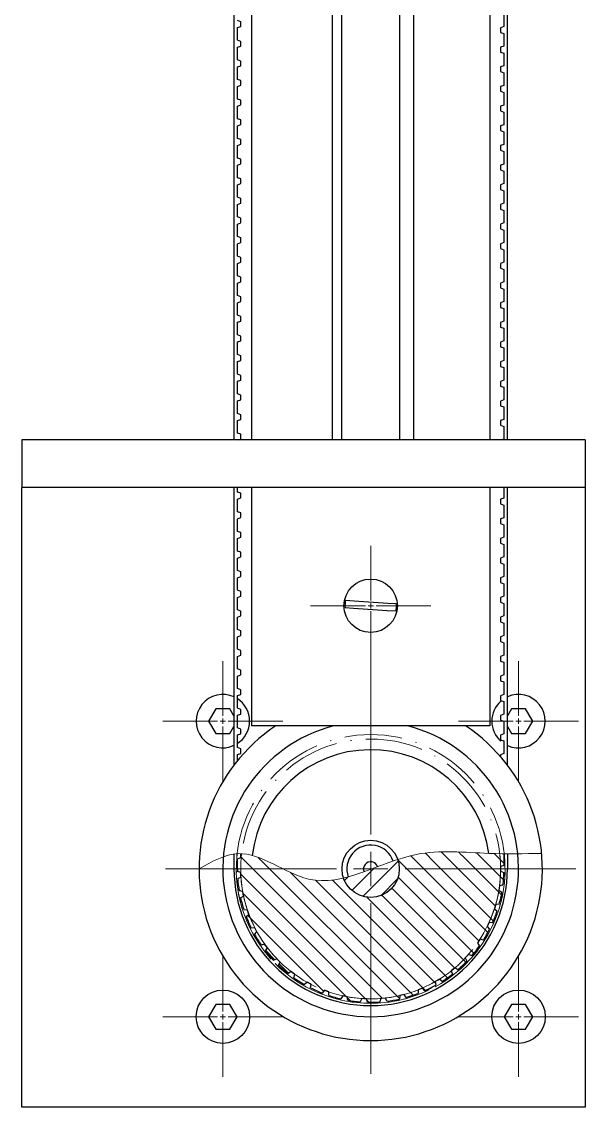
# Model space of a CAD drawing. Header units: millimetres. Extents: x 587 to 10361, y -8386 to 1488.
# Drawn here: x 8775.5 to 8834.6, y -5166.2 to -5052.3 of the extents above; entities that cross this region are included whole.
import ezdxf

# ---------------------------------------------------------------- set-up
doc = ezdxf.new("R2010")
doc.units = ezdxf.units.MM
doc.linetypes.add('ACAD_ISO10W100', pattern=[18, 12, -3, 0, -3])
doc.linetypes.add('CENTER2', pattern=[28.575000000000003, 19.05, -3.175, 3.175, -3.175])
for name, color, linetype, lineweight in [('Gruba', 7, 'Continuous', 30), ('Kreskowanie', 10, 'Continuous', 0), ('Przekrój', 50, 'Continuous', 15), ('Symetria', 210, 'ACAD_ISO10W100', 0)]:
    doc.layers.add(name, color=color, linetype=linetype, lineweight=lineweight)

# ---------------------------------------------------------------- blocks, each defined once
blk = doc.blocks.new('*U292')
at = {"layer": 'Symetria', "color": 0, "linetype": 'CENTER2', "transparency": 16777216}
for p, q in [((0, 0.5600000000003043), (0, 6.300000000001521)), ((-6.300000000001521, 0), (-0.5600000000003043, 0)), ((0.5600000000003043, 0), (6.300000000001521, 0)), ((0, -6.300000000001521), (0, -0.5600000000003043))]:
    blk.add_line(p, q, dxfattribs=at)
at = {"layer": 'Symetria', "color": 0, "linetype": 'Continuous', "transparency": 16777216}
for p, q in [((-0.2800000000001521, 0), (0.2800000000001521, 0)), ((0, -0.2800000000001521), (0, 0.2800000000001521))]:
    blk.add_line(p, q, dxfattribs=at)
blk = doc.blocks.new('*U293')
at = {"layer": 'Symetria', "color": 0, "linetype": 'CENTER2', "transparency": 16777216}
for p, q in [((0, 0.5600000000002572), (0, 6.300000000001287)), ((-6.300000000001287, 0), (-0.5600000000002572, 0)), ((0.5600000000002572, 0), (6.300000000001287, 0)), ((0, -6.300000000001287), (0, -0.5600000000002572))]:
    blk.add_line(p, q, dxfattribs=at)
at = {"layer": 'Symetria', "color": 0, "linetype": 'Continuous', "transparency": 16777216}
for p, q in [((-0.2800000000001286, 0), (0.2800000000001286, 0)), ((0, -0.2800000000001286), (0, 0.2800000000001286))]:
    blk.add_line(p, q, dxfattribs=at)
blk = doc.blocks.new('*U294')
at = {"layer": 'Symetria', "color": 0, "linetype": 'CENTER2', "transparency": 16777216}
for p, q in [((0, 0.5600000000002335), (0, 6.300000000001168)), ((-6.300000000001168, 0), (-0.5600000000002332, 0)), ((0.5600000000002335, 0), (6.300000000001168, 0)), ((0, -6.300000000001168), (0, -0.5600000000002332))]:
    blk.add_line(p, q, dxfattribs=at)
at = {"layer": 'Symetria', "color": 0, "linetype": 'Continuous', "transparency": 16777216}
for p, q in [((-0.2800000000001168, 0), (0.2800000000001168, 0)), ((0, -0.2800000000001168), (0, 0.2800000000001168))]:
    blk.add_line(p, q, dxfattribs=at)
blk = doc.blocks.new('*U295')
at = {"layer": 'Symetria', "color": 0, "linetype": 'CENTER2', "transparency": 16777216}
for p, q in [((0, 0.5600000000002794), (0, 6.300000000001397)), ((-6.300000000001397, 0), (-0.5600000000002794, 0)), ((0.5600000000002794, 0), (6.300000000001397, 0)), ((0, -6.300000000001397), (0, -0.5600000000002794))]:
    blk.add_line(p, q, dxfattribs=at)
at = {"layer": 'Symetria', "color": 0, "linetype": 'Continuous', "transparency": 16777216}
for p, q in [((-0.2800000000001397, 0), (0.2800000000001397, 0)), ((0, -0.2800000000001397), (0, 0.2800000000001397))]:
    blk.add_line(p, q, dxfattribs=at)
blk = doc.blocks.new('*U350')
at = {"layer": 'Symetria', "color": 0, "linetype": 'CENTER2', "transparency": 16777216}
for p, q in [((0, 3.600000000001409), (0, 21.50000000000705)), ((-21.50000000000705, 0), (-3.600000000001408, 0)), ((3.600000000001409, 0), (21.50000000000705, 0)), ((0, -21.50000000000705), (0, -3.600000000001408))]:
    blk.add_line(p, q, dxfattribs=at)
at = {"layer": 'Symetria', "color": 0, "linetype": 'Continuous', "transparency": 16777216}
for p, q in [((0, -1.800000000000705), (0, 1.800000000000705)), ((-1.800000000000705, 0), (1.800000000000705, 0))]:
    blk.add_line(p, q, dxfattribs=at)
blk = doc.blocks.new('*U351')
at = {"layer": 'Symetria', "color": 0, "linetype": 'CENTER2', "transparency": 16777216}
for p, q in [((0, 0.5600000000009119), (0, 6.300000000004559)), ((-6.300000000004559, 0), (-0.5600000000009118, 0)), ((0.5600000000009119, 0), (6.300000000004559, 0)), ((0, -6.300000000004559), (0, -0.5600000000009118))]:
    blk.add_line(p, q, dxfattribs=at)
at = {"layer": 'Symetria', "color": 0, "linetype": 'Continuous', "transparency": 16777216}
for p, q in [((-0.2800000000004559, 0), (0.2800000000004559, 0)), ((0, -0.2800000000004559), (0, 0.2800000000004559))]:
    blk.add_line(p, q, dxfattribs=at)

msp = doc.modelspace()

# ---------------------------------------------------------------- hatches: boundary and pattern name
at = {"layer": 'Kreskowanie'}
h = msp.add_hatch(dxfattribs=at)
h.set_pattern_fill('ANSI31', color=256, scale=0.4, angle=90)
h.set_pattern_definition([(135, (0, 0), (-0.8980256121069154, -0.8980256121069154), [])])
edge = h.paths.add_edge_path()
edge.add_line((8824.554916477875, -5147.479333583758), (8824.296834189818, -5147.218089777331))
edge.add_line((8824.296834189818, -5147.218089777331), (8824.506805848923, -5146.774868685737))
edge.add_line((8824.506805848923, -5146.774868685737), (8824.872432633436, -5146.809100954908))
edge.add_arc((8812.088658806944, -5141.163239483592), 13.9750000000058, 336.1716955180293, 341.5797352448728)
edge.add_line((8825.347640059204, -5145.579124576346), (8825.053974337849, -5145.358635941928))
edge.add_line((8825.053974337849, -5145.358635941928), (8825.196544941724, -5144.889374121009))
edge.add_line((8825.196544941724, -5144.889374121009), (8825.563233297982, -5144.8695135271))
edge.add_arc((8812.088658806935, -5141.163239483589), 13.97500000001336, 344.6207204274914, 350.0287601543342)
edge.add_line((8825.852563542947, -5143.583064150453), (8825.529688710852, -5143.408116625162))
edge.add_line((8825.529688710852, -5143.408116625162), (8825.601763614975, -5142.922999895026))
edge.add_line((8825.601763614975, -5142.922999895026), (8825.961554187526, -5142.849477533064))
edge.add_arc((8812.088658806939, -5141.163239483592), 13.97500000000794, 353.069745336968, 358.4777850638089)
edge.add_line((8826.058727035195, -5141.534478891619), (8825.713651429307, -5141.408869895021))
edge.add_line((8825.713651429307, -5141.408869895021), (8825.713666172272, -5140.918428223215))
edge.add_line((8825.713666172272, -5140.918428223215), (8826.06367000152, -5140.791049162484))
edge.add_line((8826.06367000152, -5140.791049162484), (8826.063706697842, -5139.570303862523))
edge.add_spline(control_points=[(8826.063706697845, -5139.570303862523), (8825.536703681195, -5139.564941407254), (8825.009472302034, -5139.553395815467), (8824.481921246019, -5139.533194662729)], knot_values=[31.45342543524151, 31.45342543524151, 31.45342543524151, 31.45342543524151, 33.03384032860752, 33.03384032860752, 33.03384032860752, 33.0338403286145], degree=3, periodic=0)
edge.add_spline(control_points=[(8824.481921246017, -5139.533194662728), (8821.935099809696, -5139.435670966694), (8818.728320409438, -5139.059974947147), (8815.563447504514, -5139.964094442306), (8814.921368780735, -5140.175436767575)], knot_values=[21.87471411082088, 21.87471411082088, 21.87471411082088, 21.87471411082785, 29.50437285724462, 31.45342543524849, 31.45342543524849, 31.45342543524849, 31.45342543524849], degree=3, periodic=0)
edge.add_arc((8812.088658806926, -5141.163239483004), 3.000000000001696, 0, 19.224326120281376, ccw=False)
edge.add_arc((8812.088658806926, -5141.163239483004), 3.000000000001695, -161.51134206693212, 0, ccw=False)
edge.add_spline(control_points=[(8809.243499459575, -5142.114590253328), (8808.006180151826, -5142.404424810728), (8804.774823572576, -5142.670046252833), (8801.616436053413, -5140.279747565842), (8799.669087598055, -5139.747523767242)], knot_values=[5.990072601860028, 5.990072601860028, 5.990072601860028, 5.990072601860028, 9.822380940401338, 16.07400690040669, 16.07400690040669, 16.07400690040669, 16.07400690040669], degree=3, periodic=0)
edge.add_spline(control_points=[(8799.669087598055, -5139.747523767242), (8799.266887581853, -5139.637599721635), (8798.865144956024, -5139.568186076383), (8798.463707096005, -5139.55664339328)], knot_values=[4.698878899222838, 4.698878899222838, 4.698878899222838, 4.698878899222838, 5.990072601860026, 5.990072601860026, 5.990072601860026, 5.990072601860026], degree=3, periodic=0)
edge.add_line((8798.463707096, -5139.556643393279), (8798.463694543536, -5139.974215493352))
edge.add_line((8798.463694543536, -5139.974215493352), (8798.113690714288, -5140.101594554081))
edge.add_line((8798.113690714288, -5140.101594554081), (8798.113658813247, -5141.162819386975))
edge.add_arc((8812.088658806942, -5141.163239483679), 13.97500000000968, 179.9982776552316, 181.0482619647233)
edge.add_line((8798.11599766624, -5141.418906547233), (8798.466359403143, -5141.528913124859))
edge.add_line((8798.466359403143, -5141.528913124859), (8798.488340119484, -5142.018861981141))
edge.add_line((8798.488340119484, -5142.018861981141), (8798.149236592768, -5142.159800237029))
edge.add_arc((8812.088658806933, -5141.163239483595), 13.97500000000156, 184.0892471476867, 189.4972868745338)
edge.add_line((8798.305208319363, -5143.469127090733), (8798.667930776803, -5143.52646130978))
edge.add_line((8798.667930776803, -5143.52646130978), (8798.761660847946, -5144.007863124717))
edge.add_line((8798.761660847946, -5144.007863124717), (8798.446945599415, -5144.197096066214))
edge.add_arc((8812.088658806939, -5141.163239483603), 13.97500000000657, 192.5382720571207, 197.9463117839613)
edge.add_line((8798.793603225022, -5145.4692959247), (8799.160813131544, -5145.472713285795))
edge.add_line((8799.160813131544, -5145.472713285795), (8799.324258047965, -5145.935118727975))
edge.add_line((8799.324258047965, -5145.935118727975), (8799.040762302246, -5146.168538855565))
edge.add_arc((8812.088658806944, -5141.163239483615), 13.97500000000618, 200.9872969665317, 206.3953366933738)
edge.add_line((8799.570581259435, -5147.37599728629), (8799.934307938793, -5147.325423612025))
edge.add_line((8799.934307938793, -5147.325423612025), (8800.163919957115, -5147.758795686233))
edge.add_line((8800.163919957115, -5147.758795686233), (8799.917797286771, -5148.031336371175))
edge.add_arc((8812.088658806933, -5141.163239483604), 13.97500000000104, 209.4363218760534, 214.8443616029029)
edge.add_line((8800.619277299265, -5149.1478442222), (8800.971625682312, -5149.04437726723))
edge.add_line((8800.971625682312, -5149.04437726723), (8801.2624208328, -5149.439309177961))
edge.add_line((8801.2624208328, -5149.439309177961), (8801.059013588592, -5149.745054638777))
edge.add_arc((8812.088658806937, -5141.163239483599), 13.97500000000698, 217.8853467855395, 223.2933865123837)
edge.add_line((8801.916928296823, -5150.746376935906), (8802.250250292267, -5150.592262559032))
edge.add_line((8802.250250292267, -5150.592262559032), (8802.595916561118, -5150.940181894855))
edge.add_line((8802.595916561118, -5150.940181894855), (8802.439639910668, -5151.272495605572))
edge.add_arc((8812.088658806939, -5141.163239483604), 13.97500000000493, 226.3343716949866, 231.7424114218271)
edge.add_line((8803.435367375885, -5152.136897597898), (8803.74242788014, -5151.935481013345))
edge.add_line((8803.74242788014, -5151.935481013345), (8804.135462218363, -5152.228835820088))
edge.add_line((8804.135462218363, -5152.228835820088), (8804.029708310312, -5152.580504562996))
edge.add_arc((8812.088658806933, -5141.163239483607), 13.97500000000081, 234.7833966044655, 240.191436331308)
edge.add_line((8805.141635223305, -5153.289223498462), (8805.415769166002, -5153.044876664496))
edge.add_line((8805.415769166002, -5153.044876664496), (8805.847640350969, -5153.277299368329))
edge.add_line((8805.847640350969, -5153.277299368329), (8805.794704684835, -5153.640689804443))
edge.add_arc((8812.088658806942, -5141.163239483603), 13.97500000000805, 243.2324215139205, 248.6404612407522)
edge.add_line((8806.998695505472, -5154.178342195065), (8807.2339525218, -5153.896368916054))
edge.add_line((8807.2339525218, -5153.896368916054), (8807.695286336379, -5154.062814538365))
edge.add_line((8807.695286336379, -5154.062814538365), (8807.696317936328, -5154.430038897047))
edge.add_arc((8812.088658806944, -5141.163239483594), 13.9750000000172, 251.6814464233914, 257.0894861502182)
edge.add_line((8808.966238780788, -5154.784954433656), (8809.157512370408, -5154.471475235426))
edge.add_line((8809.157512370408, -5154.471475235426), (8809.638295080187, -5154.568330899372))
edge.add_line((8809.638295080187, -5154.568330899372), (8809.693271554259, -5154.931418190677))
edge.add_arc((8812.088658806933, -5141.163239483613), 13.97499999999642, 260.1304713328798, 265.5385110597202)
edge.add_line((8811.001557458387, -5155.095893059221), (8811.144695827377, -5154.757712336631))
edge.add_line((8811.144695827377, -5154.757712336631), (8811.63449153927, -5154.782875688416))
edge.add_line((8811.63449153927, -5154.782875688416), (8811.742219565425, -5155.133944721784))
edge.add_arc((8812.088658806939, -5141.163239483602), 13.97500000000761, 268.5794962423473, 273.9875359691707)
edge.add_line((8813.060472811194, -5155.104408822699), (8813.152368991095, -5154.748867143105))
edge.add_line((8813.152368991095, -5154.748867143105), (8813.640546175347, -5154.701791985783))
edge.add_line((8813.640546175347, -5154.701791985783), (8813.79868740376, -5155.03322243955))
edge.add_arc((8812.088658806946, -5141.163239483616), 13.97499999999298, 277.0285211517834, 282.4365608786221)
edge.add_line((8815.098293921545, -5154.810316880509), (8815.136953209367, -5154.445131649053))
edge.add_line((8815.136953209367, -5154.445131649053), (8815.612915468066, -5154.326839798297))
edge.add_line((8815.612915468066, -5154.326839798297), (8815.818037277477, -5154.631437626774))
edge.add_arc((8812.088658806932, -5141.16323948361), 13.97500000000217, 285.4775460613183, 290.8855857881483)
edge.add_line((8817.070787744437, -5154.220000806777), (8817.05537099978, -5153.85309875201))
edge.add_line((8817.05537099978, -5153.85309875201), (8817.508787072788, -5153.666157856537))
edge.add_line((8817.508787072788, -5153.666157856537), (8817.756437079135, -5153.937311444313))
edge.add_arc((8812.088658806942, -5141.163239483588), 13.9750000000184, 293.9265709707065, 299.3346106975411)
edge.add_line((8818.935139232175, -5153.346274031163), (8818.865981091658, -5152.985619147088))
edge.add_line((8818.865981091658, -5152.985619147088), (8819.287009107446, -5152.734086955146))
edge.add_line((8819.287009107446, -5152.734086955146), (8819.57181180754, -5152.965910629142))
edge.add_arc((8812.088658806937, -5141.163239483592), 13.97500000001549, 302.3755958801933, 307.7836356070338)
edge.add_line((8820.650880679894, -5152.208101709925), (8820.529482293507, -5151.86152238915))
edge.add_line((8820.529482293507, -5151.86152238915), (8820.908983397308, -5151.55085867084))
edge.add_line((8820.908983397308, -5151.55085867084), (8821.224756849773, -5151.738320455014))
edge.add_arc((8812.088658806935, -5141.163239483602), 13.97500000001, 310.8246207896933, 316.2326605165278)
edge.add_line((8822.180770119552, -5150.830189067313), (8822.009766566627, -5150.505208177578))
edge.add_line((8822.009766566627, -5150.505208177578), (8822.339503288864, -5150.14215621481))
edge.add_line((8822.339503288864, -5150.14215621481), (8822.67939329925, -5150.281187054317))
edge.add_arc((8812.088658809196, -5141.16323948489), 13.97499999705324, 319.2736456965594, 321.2890478090199)
edge.add_arc((8812.08865881072, -5141.163239478269), 13.97500000000409, 321.2890477839293, 324.6816853991852)
edge.add_line((8823.491599695912, -5149.242445142748), (8823.274702787958, -5148.946116735191))
edge.add_line((8823.274702787958, -5148.946116735191), (8823.547517847159, -5148.538556951681))
edge.add_line((8823.547517847159, -5148.538556951681), (8823.904146747003, -5148.626139036617))
edge.add_arc((8812.088658806942, -5141.163239483611), 13.97500000000041, 327.7226706086334, 333.130710335477)
h = msp.add_hatch(dxfattribs=at)
h.set_pattern_fill('ANSI31', color=256, scale=0.4)
h.set_pattern_definition([(45, (0, 0), (-0.8980256121069154, 0.8980256121069154), [])])
edge = h.paths.add_edge_path()
edge.add_arc((8812.088658806926, -5141.163239483004), 3.000000000001695, 0, 19.22432612026499)
edge.add_spline(control_points=[(8814.921368780735, -5140.175436767575), (8814.763406456055, -5140.227430586659), (8814.605559237676, -5140.281081219857), (8814.447829608622, -5140.3360072735)], knot_values=[21.3952139113261, 21.3952139113261, 21.3952139113261, 21.3952139113261, 21.87471411082088, 21.87471411082088, 21.87471411082088, 21.87471411082088], degree=3, periodic=0)
edge.add_spline(control_points=[(8814.447829608622, -5140.3360072735), (8813.89864911907, -5140.527247925053), (8813.35089414367, -5140.733950268341), (8812.804669488465, -5140.940016043534)], knot_values=[19.72569781673025, 19.72569781673025, 19.72569781673025, 19.72569781673025, 21.39521391132609, 21.39521391132609, 21.39521391132609, 21.39521391132609], degree=3, periodic=0)
edge.add_spline(control_points=[(8812.804669488465, -5140.940016043534), (8812.33520732527, -5141.117122813909), (8811.86687558486, -5141.293759361725), (8811.399740805919, -5141.459705312195)], knot_values=[18.29080352957507, 18.29080352957507, 18.29080352957507, 18.29080352957507, 19.72569781673025, 19.72569781673025, 19.72569781673025, 19.72569781673025], degree=3, periodic=0)
edge.add_spline(control_points=[(8811.399740805919, -5141.459705312195), (8810.84136253729, -5141.658064793628), (8810.284694491815, -5141.841149508455), (8809.729850309992, -5141.991504220154)], knot_values=[16.57563732091319, 16.57563732091319, 16.57563732091319, 16.57563732091319, 18.29080352957507, 18.29080352957507, 18.29080352957507, 18.29080352957507], degree=3, periodic=0)
edge.add_spline(control_points=[(8809.729850309992, -5141.991504220154), (8809.56757640392, -5142.03547809095), (8809.405458506139, -5142.076652327132), (8809.243499459575, -5142.114590253328)], knot_values=[16.07400690040668, 16.07400690040668, 16.07400690040668, 16.07400690040668, 16.57563732091319, 16.57563732091319, 16.57563732091319, 16.57563732091319], degree=3, periodic=0)
edge.add_arc((8812.088658806926, -5141.163239483004), 3.000000000001696, 198.4886579330679, 360)

# ---------------------------------------------------------------- linework, layer by layer
at = {"layer": 'Gruba'}
for p, q in [((8797.751998875437, -5043.474469135147), (8797.753582728617, -5096.163239483336)), ((8799.588658806879, -5043.474469134623), (8799.588658806879, -5096.16323948279)), ((8824.588658806875, -5043.474469134678), (8824.588658806877, -5096.163239482791)), ((8826.421029436397, -5096.163239483338), (8826.419445583218, -5043.474469135203)), ((8808.063668806877, -5049.449479134472), (8808.063668806879, -5096.16323948279)), ((8816.613658806878, -5096.163239482791), (8816.613658806877, -5048.949469134643)), ((8809.063668806877, -5096.16323948279), (8809.063668806877, -5050.449479134471)), ((8815.113658806877, -5050.449469134642), (8815.113658806878, -5096.16323948279)), ((8826.060963102982, -5051.487209087371), (8826.061002650002, -5052.802787913727)), ((8798.460987644967, -5052.304042755324), (8798.110983815723, -5052.17666369458)), ((8798.111006217468, -5052.921884530258), (8798.46100238791, -5052.794484427131)), ((8798.111045764485, -5054.237463356613), (8798.111006217468, -5052.921884530258)), ((8798.46100238791, -5052.794484427131), (8798.460987644967, -5052.304042755325)), ((8826.061002650002, -5052.802787913727), (8825.711006479558, -5052.930188016854)), ((8825.711006479558, -5052.930188016854), (8825.711021222503, -5053.42062968866)), ((8825.711021222503, -5053.42062968866), (8826.061025051746, -5053.548008749404)), ((8826.061025051746, -5053.548008749404), (8826.061064598764, -5054.863587575761)), ((8798.461049593727, -5054.364842417357), (8798.111045764485, -5054.237463356612)), ((8798.11106816623, -5054.98268419229), (8798.46106433667, -5054.855284089163)), ((8798.111107713246, -5056.298263018646), (8798.11106816623, -5054.98268419229)), ((8798.46106433667, -5054.855284089163), (8798.461049593727, -5054.364842417358)), ((8826.061064598764, -5054.863587575761), (8825.711068428322, -5054.990987678887)), ((8825.711068428322, -5054.990987678887), (8825.711083171265, -5055.481429350693)), ((8798.461111542489, -5056.425642079391), (8798.111107713246, -5056.298263018646)), ((8798.461126285432, -5056.916083751196), (8798.461111542489, -5056.425642079391)), ((8825.711083171265, -5055.481429350693), (8826.061087000508, -5055.608808411438)), ((8826.061087000508, -5055.608808411438), (8826.061126547525, -5056.924387237795)), ((8798.111130114992, -5057.043483854323), (8798.461126285432, -5056.916083751196)), ((8798.111169662008, -5058.35906268068), (8798.111130114992, -5057.043483854323)), ((8826.061126547525, -5056.924387237794), (8825.711130377083, -5057.051787340921)), ((8825.711130377083, -5057.051787340921), (8825.711145120027, -5057.542229012726)), ((8825.711145120027, -5057.542229012726), (8826.06114894927, -5057.669608073471)), ((8798.461173491252, -5058.486441741424), (8798.111169662008, -5058.359062680679)), ((8798.461188234196, -5058.97688341323), (8798.461173491252, -5058.486441741424)), ((8826.06114894927, -5057.669608073471), (8826.061188496287, -5058.985186899828)), ((8798.111192063754, -5059.104283516357), (8798.461188234196, -5058.97688341323)), ((8798.111231610772, -5060.419862342713), (8798.111192063754, -5059.104283516357)), ((8826.061188496287, -5058.985186899828), (8825.711192325844, -5059.112587002954)), ((8825.711192325844, -5059.112587002954), (8825.711207068789, -5059.60302867476)), ((8825.711207068789, -5059.60302867476), (8826.061210898033, -5059.730407735505)), ((8826.061210898033, -5059.730407735504), (8826.06125044505, -5061.04598656186)), ((8798.461235440014, -5060.547241403457), (8798.11123161077, -5060.419862342712)), ((8798.111254012516, -5061.16508317839), (8798.461250182958, -5061.037683075263)), ((8798.461250182958, -5061.037683075263), (8798.461235440014, -5060.547241403457)), ((8798.111293559532, -5062.480662004746), (8798.111254012516, -5061.16508317839)), ((8826.06125044505, -5061.04598656186), (8825.711254274607, -5061.173386664987)), ((8825.711254274607, -5061.173386664987), (8825.71126901755, -5061.663828336794)), ((8825.71126901755, -5061.663828336793), (8826.061272846793, -5061.791207397538)), ((8826.061272846793, -5061.791207397538), (8826.061312393811, -5063.106786223893)), ((8798.461297388776, -5062.60804106549), (8798.111293559532, -5062.480662004746)), ((8798.111315961278, -5063.225882840423), (8798.46131213172, -5063.098482737296)), ((8798.111355508294, -5064.541461666779), (8798.111315961278, -5063.225882840423)), ((8798.46131213172, -5063.098482737296), (8798.461297388776, -5062.60804106549)), ((8826.061312393811, -5063.106786223893), (8825.711316223369, -5063.23418632702)), ((8825.711316223369, -5063.23418632702), (8825.711330966313, -5063.724627998826)), ((8825.711330966313, -5063.724627998826), (8826.061334795555, -5063.85200705957)), ((8826.061334795555, -5063.85200705957), (8826.061374342573, -5065.167585885926)), ((8798.461359337538, -5064.668840727523), (8798.111355508294, -5064.541461666779)), ((8798.11137791004, -5065.286682502457), (8798.461374080482, -5065.15928239933)), ((8798.111417457056, -5066.602261328812), (8798.11137791004, -5065.286682502457)), ((8798.461374080482, -5065.15928239933), (8798.461359337538, -5064.668840727523)), ((8826.061374342573, -5065.167585885926), (8825.711378172131, -5065.294985989053)), ((8825.711378172131, -5065.294985989053), (8825.711392915075, -5065.78542766086)), ((8798.4614212863, -5066.729640389556), (8798.111417457056, -5066.602261328812)), ((8798.461436029243, -5067.220082061363), (8798.4614212863, -5066.729640389557)), ((8825.711392915075, -5065.785427660859), (8826.061396744319, -5065.912806721604)), ((8826.061396744319, -5065.912806721604), (8826.061436291335, -5067.228385547959)), ((8798.111439858802, -5067.34748216449), (8798.461436029243, -5067.220082061363)), ((8798.11147940582, -5068.663060990845), (8798.111439858802, -5067.34748216449)), ((8826.061436291335, -5067.228385547959), (8825.711440120895, -5067.355785651086)), ((8825.711440120895, -5067.355785651086), (8825.711454863836, -5067.846227322892)), ((8825.711454863836, -5067.846227322892), (8826.06145869308, -5067.973606383636)), ((8798.461483235062, -5068.79044005159), (8798.11147940582, -5068.663060990844)), ((8798.461497978005, -5069.280881723395), (8798.461483235062, -5068.79044005159)), ((8826.06145869308, -5067.973606383636), (8826.061498240097, -5069.289185209993)), ((8798.111501807563, -5069.408281826522), (8798.461497978005, -5069.280881723395)), ((8798.111541354581, -5070.723860652878), (8798.111501807563, -5069.408281826522)), ((8826.061498240097, -5069.289185209993), (8825.711502069655, -5069.41658531312)), ((8825.711502069655, -5069.41658531312), (8825.711516812598, -5069.907026984925)), ((8825.711516812598, -5069.907026984925), (8826.061520641842, -5070.03440604567)), ((8826.061520641842, -5070.03440604567), (8826.061560188858, -5071.349984872027)), ((8798.461545183824, -5070.851239713623), (8798.111541354581, -5070.723860652878)), ((8798.461559926767, -5071.341681385429), (8798.461545183824, -5070.851239713623)), ((8798.111563756325, -5071.469081488555), (8798.461559926767, -5071.341681385428)), ((8798.111603303341, -5072.784660314912), (8798.111563756325, -5071.469081488556)), ((8826.061560188858, -5071.349984872026), (8825.711564018417, -5071.477384975153)), ((8825.711564018417, -5071.477384975153), (8825.71157876136, -5071.967826646959)), ((8825.71157876136, -5071.967826646958), (8826.061582590604, -5072.095205707703)), ((8826.061582590604, -5072.095205707703), (8826.06162213762, -5073.41078453406)), ((8798.461607132585, -5072.912039375656), (8798.111603303341, -5072.784660314911)), ((8798.111625705087, -5073.529881150589), (8798.46162187553, -5073.402481047462)), ((8798.111665252105, -5074.845459976945), (8798.111625705087, -5073.529881150588)), ((8798.46162187553, -5073.402481047462), (8798.461607132585, -5072.912039375656)), ((8826.06162213762, -5073.410784534059), (8825.71162596718, -5073.538184637187)), ((8825.71162596718, -5073.538184637187), (8825.711640710122, -5074.028626308992)), ((8825.711640710122, -5074.028626308992), (8826.061644539366, -5074.156005369737)), ((8826.061644539366, -5074.156005369737), (8826.061684086382, -5075.471584196092)), ((8798.461669081347, -5074.972839037689), (8798.111665252105, -5074.845459976945)), ((8798.111687653849, -5075.590680812622), (8798.461683824291, -5075.463280709495)), ((8798.111727200867, -5076.906259638978), (8798.111687653849, -5075.590680812622)), ((8798.461683824291, -5075.463280709496), (8798.461669081347, -5074.972839037689)), ((8826.061684086382, -5075.471584196092), (8825.711687915942, -5075.598984299219)), ((8825.711687915942, -5075.598984299219), (8825.711702658886, -5076.089425971025)), ((8798.46173103011, -5077.033638699722), (8798.111727200867, -5076.906259638978)), ((8825.711702658886, -5076.089425971025), (8826.061706488128, -5076.21680503177)), ((8826.061706488128, -5076.21680503177), (8826.061746035144, -5077.532383858126)), ((8798.11174960261, -5077.651480474656), (8798.461745773053, -5077.524080371528)), ((8798.111789149629, -5078.967059301011), (8798.11174960261, -5077.651480474656)), ((8798.461745773053, -5077.524080371529), (8798.46173103011, -5077.033638699722)), ((8826.061746035144, -5077.532383858125), (8825.711749864704, -5077.659783961252)), ((8825.711749864704, -5077.659783961252), (8825.711764607648, -5078.150225633059)), ((8798.461792978871, -5079.094438361755), (8798.111789149629, -5078.967059301011)), ((8798.461807721817, -5079.584880033563), (8798.461792978871, -5079.094438361756)), ((8825.711764607648, -5078.150225633059), (8826.06176843689, -5078.277604693803)), ((8826.06176843689, -5078.277604693803), (8826.061807983906, -5079.593183520158)), ((8798.111811551375, -5079.712280136689), (8798.461807721817, -5079.584880033562)), ((8798.111851098392, -5081.027858963044), (8798.111811551375, -5079.712280136689)), ((8826.061807983906, -5079.593183520158), (8825.711811813466, -5079.720583623285)), ((8825.711811813466, -5079.720583623285), (8825.711826556408, -5080.211025295092)), ((8825.711826556408, -5080.211025295092), (8826.061830385652, -5080.338404355835)), ((8826.061830385652, -5080.338404355835), (8826.061869932668, -5081.653983182192)), ((8798.461854927633, -5081.155238023788), (8798.111851098392, -5081.027858963043)), ((8798.461869670578, -5081.645679695594), (8798.461854927633, -5081.155238023788)), ((8798.111873500136, -5081.773079798721), (8798.461869670578, -5081.645679695594)), ((8798.111913047152, -5083.088658625077), (8798.111873500136, -5081.773079798721)), ((8826.061869932668, -5081.653983182192), (8825.711873762228, -5081.781383285319)), ((8825.711873762228, -5081.781383285319), (8825.711888505171, -5082.271824957124)), ((8825.711888505171, -5082.271824957124), (8826.061892334414, -5082.399204017869)), ((8826.061892334414, -5082.399204017869), (8826.06193188143, -5083.714782844226)), ((8798.461916876395, -5083.216037685821), (8798.111913047152, -5083.088658625077)), ((8798.111935448896, -5083.833879460754), (8798.46193161934, -5083.706479357627)), ((8798.46193161934, -5083.706479357627), (8798.461916876395, -5083.216037685821)), ((8826.06193188143, -5083.714782844225), (8825.71193571099, -5083.842182947352)), ((8798.111974995914, -5085.14945828711), (8798.111935448896, -5083.833879460754)), ((8825.71193571099, -5083.842182947352), (8825.711950453933, -5084.332624619158)), ((8825.711950453933, -5084.332624619158), (8826.061954283176, -5084.460003679902)), ((8826.061954283176, -5084.460003679902), (8826.061993830193, -5085.775582506259)), ((8798.461978825157, -5085.276837347855), (8798.111974995914, -5085.14945828711)), ((8798.11199739766, -5085.894679122787), (8798.461993568102, -5085.76727901966)), ((8798.112036944678, -5087.210257949144), (8798.11199739766, -5085.894679122787)), ((8798.461993568102, -5085.767279019661), (8798.461978825157, -5085.276837347855)), ((8826.061993830193, -5085.775582506259), (8825.711997659751, -5085.902982609385)), ((8825.711997659751, -5085.902982609385), (8825.712012402695, -5086.393424281191)), ((8798.462040773918, -5087.337637009888), (8798.112036944678, -5087.210257949143)), ((8825.712012402695, -5086.393424281191), (8826.062016231937, -5086.520803341935)), ((8826.062016231937, -5086.520803341935), (8826.062055778955, -5087.836382168291)), ((8798.112059346422, -5087.955478784821), (8798.462055516864, -5087.828078681694)), ((8798.11209889344, -5089.271057611177), (8798.112059346422, -5087.955478784821)), ((8798.462055516864, -5087.828078681695), (8798.462040773918, -5087.337637009888)), ((8826.062055778955, -5087.836382168291), (8825.712059608513, -5087.963782271418)), ((8825.712059608513, -5087.963782271418), (8825.712074351459, -5088.454223943225)), ((8798.46210272268, -5089.398436671921), (8798.11209889344, -5089.271057611177)), ((8798.462117465626, -5089.888878343728), (8798.462102722682, -5089.398436671921)), ((8825.712074351459, -5088.454223943224), (8826.0620781807, -5088.581603003969)), ((8826.0620781807, -5088.581603003969), (8826.062117727715, -5089.897181830324)), ((8798.112121295184, -5090.016278446854), (8798.462117465626, -5089.888878343727)), ((8798.112160842202, -5091.331857273211), (8798.112121295184, -5090.016278446854)), ((8826.062117727715, -5089.897181830324), (8825.712121557275, -5090.024581933451)), ((8825.712121557275, -5090.024581933451), (8825.712136300219, -5090.515023605258)), ((8825.712136300219, -5090.515023605258), (8826.062140129461, -5090.642402666002)), ((8826.062140129461, -5090.642402666002), (8826.062179676479, -5091.957981492358)), ((8798.462164671444, -5091.459236333954), (8798.112160842202, -5091.33185727321)), ((8798.462179414388, -5091.949678005761), (8798.462164671444, -5091.459236333954)), ((8798.112183243948, -5092.077078108888), (8798.462179414388, -5091.949678005761)), ((8798.112222790964, -5093.392656935243), (8798.112183243948, -5092.077078108888)), ((8826.062179676479, -5091.957981492358), (8825.712183506037, -5092.085381595484)), ((8825.712183506037, -5092.085381595484), (8825.71219824898, -5092.57582326729)), ((8825.71219824898, -5092.575823267291), (8826.062202078223, -5092.703202328035)), ((8826.062202078223, -5092.703202328035), (8826.06224162524, -5094.018781154391)), ((8798.462226620204, -5093.520035995987), (8798.112222790964, -5093.392656935243)), ((8798.112245192708, -5094.137877770921), (8798.46224136315, -5094.010477667794)), ((8798.46224136315, -5094.010477667794), (8798.462226620204, -5093.520035995988)), ((8826.06224162524, -5094.018781154391), (8825.712245454799, -5094.146181257517)), ((8798.112284739726, -5095.453456597276), (8798.112245192708, -5094.137877770921)), ((8825.712245454799, -5094.146181257517), (8825.712260197744, -5094.636622929323)), ((8825.712260197744, -5094.636622929323), (8826.062264026985, -5094.764001990067)), ((8826.062264026985, -5094.764001990068), (8826.062303574003, -5096.079580816424)), ((8834.588658806917, -5096.163239483005), (8775.500193626192, -5096.163239483003)), ((8775.500193626192, -5096.163239483003), (8775.500193626192, -5101.163239483002)), ((8798.462288568966, -5095.580835658021), (8798.112284739726, -5095.453456597275)), ((8798.209663001862, -5096.163239483337), (8798.462303311911, -5096.071277329826)), ((8798.462303311911, -5096.071277329826), (8798.462288568966, -5095.580835658021)), ((8826.062303574003, -5096.079580816424), (8825.832474772256, -5096.163239483337)), ((8834.588658806917, -5096.163239483005), (8834.588658806917, -5101.163239483004)), ((8834.588658806917, -5101.163239483004), (8775.500193626192, -5101.163239483002)), ((8775.500193626189, -5166.163239482991), (8775.500193626192, -5101.163239483002)), ((8797.753733031344, -5101.163239483338), (8797.754608172652, -5130.275861818634)), ((8798.112470586011, -5101.635855583376), (8798.112456378914, -5101.163239483338)), ((8798.462474415253, -5101.763234644121), (8798.112470586011, -5101.635855583376)), ((8798.462489158197, -5102.253676315927), (8798.462474415253, -5101.763234644121)), ((8799.58865880692, -5101.163239483003), (8799.58865880692, -5126.163239482999)), ((8824.588658806917, -5101.163239483004), (8824.588658806917, -5126.163239482999)), ((8826.062456391555, -5101.163239483338), (8826.062489420288, -5102.261979802523)), ((8826.422054854529, -5130.275000059873), (8826.421179739125, -5101.163239483339)), ((8834.588658806917, -5101.163239483004), (8834.588658806913, -5166.163239482993)), ((8798.112492987757, -5102.381076419053), (8798.462489158197, -5102.253676315926)), ((8798.112532534773, -5103.69665524541), (8798.112492987757, -5102.381076419054)), ((8826.062489420288, -5102.261979802523), (8825.712493249846, -5102.38937990565)), ((8825.712493249846, -5102.38937990565), (8825.712507992792, -5102.879821577456)), ((8825.712507992792, -5102.879821577456), (8826.062511822032, -5103.007200638201)), ((8826.062511822032, -5103.007200638201), (8826.062551369052, -5104.322779464557)), ((8798.462536364015, -5103.824034306153), (8798.112532534773, -5103.696655245409)), ((8798.462551106959, -5104.31447597796), (8798.462536364015, -5103.824034306153)), ((8798.112554936517, -5104.441876081087), (8798.462551106959, -5104.31447597796)), ((8798.112594483535, -5105.757454907442), (8798.112554936517, -5104.441876081087)), ((8826.062551369052, -5104.322779464556), (8825.712555198608, -5104.450179567683)), ((8825.712555198608, -5104.450179567683), (8825.712569941554, -5104.94062123949)), ((8825.712569941554, -5104.94062123949), (8826.062573770796, -5105.068000300234)), ((8826.062573770796, -5105.068000300234), (8826.062613317814, -5106.383579126589)), ((8798.462598312777, -5105.884833968186), (8798.112594483535, -5105.757454907442)), ((8798.11261688528, -5106.50267574312), (8798.46261305572, -5106.375275639993)), ((8798.112656432297, -5107.818254569475), (8798.11261688528, -5106.50267574312)), ((8798.46261305572, -5106.375275639993), (8798.462598312777, -5105.884833968186)), ((8826.062613317814, -5106.383579126589), (8825.712617147372, -5106.510979229716)), ((8825.712617147372, -5106.510979229716), (8825.712631890316, -5107.001420901523)), ((8825.712631890316, -5107.001420901523), (8826.062635719558, -5107.128799962266)), ((8826.062635719558, -5107.128799962266), (8826.062675266576, -5108.444378788623)), ((8798.462660261539, -5107.94563363022), (8798.112656432297, -5107.818254569475)), ((8798.112678834043, -5108.563475405153), (8798.462675004483, -5108.436075302026)), ((8798.112718381059, -5109.879054231508), (8798.112678834043, -5108.563475405153)), ((8798.462675004483, -5108.436075302026), (8798.462660261539, -5107.94563363022)), ((8826.062675266576, -5108.444378788623), (8825.712679096132, -5108.57177889175)), ((8825.712679096132, -5108.57177889175), (8825.712693839077, -5109.062220563555)), ((8798.462722210303, -5110.006433292253), (8798.112718381059, -5109.879054231508)), ((8825.712693839077, -5109.062220563555), (8826.06269766832, -5109.1895996243)), ((8826.06269766832, -5109.1895996243), (8826.062737215338, -5110.505178450656)), ((8798.112740782804, -5110.624275067185), (8798.462736953246, -5110.496874964058)), ((8798.11278032982, -5111.939853893541), (8798.112740782804, -5110.624275067185)), ((8798.462736953246, -5110.496874964058), (8798.462722210303, -5110.006433292253)), ((8826.062737215338, -5110.505178450656), (8825.712741044894, -5110.632578553783)), ((8825.712741044894, -5110.632578553783), (8825.71275578784, -5111.123020225589)), ((8825.71275578784, -5111.123020225589), (8826.062759617082, -5111.250399286333)), ((8798.462784159065, -5112.067232954286), (8798.11278032982, -5111.939853893541)), ((8798.462798902008, -5112.557674626092), (8798.462784159065, -5112.067232954286)), ((8826.062759617082, -5111.250399286333), (8826.0627991641, -5112.565978112689)), ((8798.112802731566, -5112.685074729219), (8798.462798902008, -5112.557674626092)), ((8798.112842278582, -5114.000653555575), (8798.112802731566, -5112.685074729219)), ((8809.455441742817, -5112.984457097168), (8810.345696746424, -5113.043410145702)), ((8810.345696746423, -5113.043410145702), (8813.884481459538, -5113.277749909532)), ((8813.884481459538, -5113.277749909532), (8814.774736463398, -5113.33670295828)), ((8826.0627991641, -5112.565978112689), (8825.712802993658, -5112.693378215816)), ((8825.712802993658, -5112.693378215816), (8825.712817736601, -5113.183819887622)), ((8825.712817736601, -5113.183819887622), (8826.062821565843, -5113.311198948366)), ((8826.062821565843, -5113.311198948366), (8826.062861112861, -5114.626777774723)), ((8798.462846107825, -5114.128032616319), (8798.112842278582, -5114.000653555574)), ((8798.462860850768, -5114.618474288126), (8798.462846107825, -5114.128032616319)), ((8810.292836194598, -5113.841661836625), (8809.40258119099, -5113.782708788091)), ((8813.831620907711, -5114.076001600455), (8810.292836194598, -5113.841661836626)), ((8814.721875911573, -5114.134954649202), (8813.831620907711, -5114.076001600455)), ((8798.112864680328, -5114.745874391252), (8798.462860850768, -5114.618474288125)), ((8798.112904227344, -5116.061453217608), (8798.112864680328, -5114.745874391252)), ((8826.062861112861, -5114.626777774723), (8825.71286494242, -5114.754177877849)), ((8825.71286494242, -5114.754177877849), (8825.712879685363, -5115.244619549655)), ((8825.712879685363, -5115.244619549655), (8826.062883514605, -5115.3719986104)), ((8826.062883514605, -5115.3719986104), (8826.062923061623, -5116.687577436755)), ((8798.462908056588, -5116.188832278352), (8798.112904227344, -5116.061453217608)), ((8798.11292662909, -5116.806674053285), (8798.462922799532, -5116.679273950158)), ((8798.112966176108, -5118.122252879642), (8798.11292662909, -5116.806674053286)), ((8798.462922799532, -5116.679273950159), (8798.462908056588, -5116.188832278352)), ((8826.062923061623, -5116.687577436755), (8825.712926891181, -5116.814977539882)), ((8825.712926891181, -5116.814977539882), (8825.712941634125, -5117.305419211689)), ((8825.712941634125, -5117.305419211689), (8826.062945463369, -5117.432798272433)), ((8826.062945463369, -5117.432798272433), (8826.062985010385, -5118.748377098789)), ((8798.46297000535, -5118.249631940385), (8798.112966176108, -5118.122252879642)), ((8798.112988577852, -5118.867473715319), (8798.462984748294, -5118.740073612192)), ((8798.11302812487, -5120.183052541674), (8798.112988577852, -5118.867473715319)), ((8798.462984748294, -5118.740073612192), (8798.46297000535, -5118.249631940385)), ((8826.062985010385, -5118.748377098789), (8825.712988839943, -5118.875777201915)), ((8825.712988839943, -5118.875777201915), (8825.713003582887, -5119.366218873722)), ((8798.463031954112, -5120.310431602418), (8798.11302812487, -5120.183052541674)), ((8825.713003582887, -5119.366218873722), (8826.06300741213, -5119.493597934466)), ((8826.06300741213, -5119.493597934467), (8826.063046959147, -5120.809176760822)), ((8798.113050526614, -5120.928273377352), (8798.463046697056, -5120.800873274225)), ((8798.11309007363, -5122.243852203707), (8798.113050526614, -5120.928273377352)), ((8798.463046697056, -5120.800873274225), (8798.463031954112, -5120.310431602418)), ((8826.063046959147, -5120.809176760822), (8825.713050788705, -5120.936576863948)), ((8825.713050788705, -5120.936576863948), (8825.713065531649, -5121.427018535755)), ((8798.463093902874, -5122.371231264452), (8798.11309007363, -5122.243852203707)), ((8798.46310864582, -5122.861672936257), (8798.463093902874, -5122.371231264452)), ((8825.713065531649, -5121.427018535755), (8826.063069360891, -5121.554397596498)), ((8826.063069360891, -5121.554397596498), (8826.063108907909, -5122.869976422855)), ((8798.113112475376, -5122.989073039384), (8798.46310864582, -5122.861672936257)), ((8798.113152022392, -5124.30465186574), (8798.113112475376, -5122.989073039384)), ((8826.063108907909, -5122.869976422855), (8825.713112737467, -5122.997376525982)), ((8825.713112737467, -5122.997376525982), (8825.71312748041, -5123.487818197788)), ((8825.71312748041, -5123.487818197787), (8826.063131309655, -5123.615197258532)), ((8826.063131309655, -5123.615197258532), (8826.06317085667, -5124.930776084888)), ((8795.844701635351, -5124.368766766592), (8795.095633957306, -5125.660288974571)), ((8797.337726516038, -5124.371717300944), (8795.844701635351, -5124.368766766592)), ((8797.754452487628, -5125.096813327076), (8797.337726516038, -5124.371717300944)), ((8798.463155851636, -5124.432030926485), (8798.113152022393, -5124.30465186574)), ((8798.46317059458, -5124.922472598291), (8798.463155851636, -5124.432030926485)), ((8826.842146397596, -5124.371717301004), (8826.421899179866, -5125.096296174776)), ((8828.335171278282, -5124.374667835355), (8826.842146397596, -5124.371717301004)), ((8829.079128480922, -5125.669140577686), (8828.335171278282, -5124.374667835355)), ((8795.095633957306, -5125.660288974571), (8795.839591159944, -5126.954761716904)), ((8798.113174424137, -5125.049872701417), (8798.46317059458, -5124.92247259829)), ((8798.113213971155, -5126.365451527773), (8798.113174424137, -5125.049872701418)), ((8826.06317085667, -5124.930776084888), (8825.71317468623, -5125.058176188015)), ((8825.71317468623, -5125.058176188015), (8825.713189429172, -5125.54861785982)), ((8825.713189429174, -5125.54861785982), (8826.063193258417, -5125.675996920566)), ((8826.063193258417, -5125.675996920566), (8826.063232805433, -5126.991575746922)), ((8828.330060802875, -5126.960662785667), (8829.079128480922, -5125.669140577686)), ((8795.839591159944, -5126.954761716904), (8797.332616040632, -5126.957712251256)), ((8797.332616040632, -5126.957712251256), (8797.754486561895, -5126.230334521471)), ((8798.463217800398, -5126.492830588518), (8798.113213971155, -5126.365451527773)), ((8798.1132363729, -5127.110672363451), (8798.463232543341, -5126.983272260323)), ((8798.463232543341, -5126.983272260324), (8798.463217800398, -5126.492830588518)), ((8824.588658806917, -5126.163239482999), (8799.58865880692, -5126.163239482999)), ((8826.063232805433, -5126.991575746922), (8825.713236634992, -5127.118975850048)), ((8826.421933423184, -5126.235441039567), (8826.83703592219, -5126.957712251316)), ((8826.83703592219, -5126.957712251316), (8828.330060802875, -5126.960662785667)), ((8798.113275919917, -5128.426251189807), (8798.1132363729, -5127.110672363451)), ((8825.713236634992, -5127.118975850048), (8825.713251377936, -5127.609417521854)), ((8825.713251377936, -5127.609417521854), (8826.063255207178, -5127.736796582599)), ((8826.063255207178, -5127.736796582599), (8826.063294754194, -5129.052375408955)), ((8798.46327974916, -5128.553630250552), (8798.113275919917, -5128.426251189807)), ((8798.113298321661, -5129.171472025484), (8798.463294492103, -5129.044071922357)), ((8798.113317789257, -5129.819084889906), (8798.113298321661, -5129.171472025484)), ((8798.463294492103, -5129.044071922358), (8798.46327974916, -5128.553630250552)), ((8826.063294754194, -5129.052375408955), (8825.713298583752, -5129.179775512082)), ((8825.713298583752, -5129.179775512082), (8825.713305209947, -5129.400203719014)), ((8826.039452888777, -5129.78891117412), (8826.06331715594, -5129.797596244632)), ((8826.06331715594, -5129.797596244632), (8826.063317776643, -5129.818244697963)), ((8797.754888435453, -5139.598404451302), (8797.754935466, -5141.162808603504)), ((8798.463694543536, -5139.974215493352), (8798.463707096, -5139.556643393279)), ((8826.063706697842, -5139.570303862523), (8826.06367000152, -5140.791049162484)), ((8826.42233435831, -5139.573027625267), (8826.422382147994, -5141.16280860406)), ((8798.113658813247, -5141.162819386881), (8798.113690714288, -5140.101594554081)), ((8798.113690714288, -5140.101594554081), (8798.463694543536, -5139.974215493352)), ((8798.466359403143, -5141.528913124859), (8798.11599766624, -5141.418906547233)), ((8798.488340119484, -5142.01886198114), (8798.466359403143, -5141.528913124859)), ((8825.713666172272, -5140.918428223215), (8825.713651429307, -5141.408869895021)), ((8825.713651429307, -5141.408869895021), (8826.058727035195, -5141.534478891619)), ((8826.06367000152, -5140.791049162484), (8825.713666172272, -5140.918428223215)), ((8798.149236592768, -5142.159800237029), (8798.488340119486, -5142.01886198114)), ((8825.601763614975, -5142.922999895026), (8825.529688710852, -5143.408116625162)), ((8825.961554187526, -5142.849477533064), (8825.601763614975, -5142.922999895026)), ((8798.667930776803, -5143.52646130978), (8798.305208319363, -5143.469127090733)), ((8798.446945599415, -5144.197096066214), (8798.761660847946, -5144.007863124717)), ((8798.761660847946, -5144.007863124718), (8798.667930776803, -5143.52646130978)), ((8825.529688710852, -5143.408116625162), (8825.852563542947, -5143.583064150453)), ((8825.196544941724, -5144.889374121009), (8825.053974337849, -5145.358635941928)), ((8825.563233297982, -5144.8695135271), (8825.196544941724, -5144.889374121009)), ((8799.160813131544, -5145.472713285795), (8798.793603225022, -5145.4692959247)), ((8799.040762302246, -5146.168538855565), (8799.324258047965, -5145.935118727975)), ((8799.324258047965, -5145.935118727975), (8799.160813131544, -5145.472713285795)), ((8825.053974337849, -5145.358635941928), (8825.347640059203, -5145.579124576345)), ((8799.934307938793, -5147.325423612025), (8799.570581259435, -5147.37599728629)), ((8800.163919957115, -5147.758795686233), (8799.934307938793, -5147.325423612025)), ((8824.506805848923, -5146.774868685737), (8824.296834189818, -5147.218089777331)), ((8824.296834189818, -5147.218089777331), (8824.554916477875, -5147.479333583758)), ((8824.872432633436, -5146.809100954908), (8824.506805848923, -5146.774868685737)), ((8799.917797286771, -5148.031336371176), (8800.163919957115, -5147.758795686233)), ((8823.547517847159, -5148.538556951681), (8823.274702787958, -5148.946116735191)), ((8823.904146747003, -5148.626139036617), (8823.547517847159, -5148.538556951681)), ((8800.971625682312, -5149.04437726723), (8800.619277299267, -5149.1478442222)), ((8801.2624208328, -5149.439309177961), (8800.971625682312, -5149.04437726723)), ((8801.059013588592, -5149.745054638777), (8801.2624208328, -5149.439309177961)), ((8823.274702787958, -5148.946116735191), (8823.491599695912, -5149.242445142748)), ((8802.250250292267, -5150.592262559032), (8801.916928296823, -5150.746376935906)), ((8802.595916561118, -5150.940181894855), (8802.250250292267, -5150.592262559032)), ((8802.439639910668, -5151.272495605572), (8802.595916561118, -5150.940181894856)), ((8822.339503288864, -5150.14215621481), (8822.009766566627, -5150.505208177578)), ((8822.009766566627, -5150.505208177578), (8822.180770119552, -5150.830189067312)), ((8822.679393299642, -5150.281187054478), (8822.339503288864, -5150.14215621481)), ((8803.74242788014, -5151.935481013345), (8803.435367375887, -5152.136897597897)), ((8804.135462218363, -5152.228835820088), (8803.74242788014, -5151.935481013345)), ((8820.908983397308, -5151.55085867084), (8820.529482293507, -5151.86152238915)), ((8820.529482293507, -5151.86152238915), (8820.650880679894, -5152.208101709924)), ((8821.224756849771, -5151.738320455013), (8820.908983397308, -5151.55085867084)), ((8804.029708310314, -5152.580504562993), (8804.135462218363, -5152.228835820088)), ((8805.415769166002, -5153.044876664496), (8805.141635223306, -5153.28922349846)), ((8805.847640350969, -5153.277299368329), (8805.415769166002, -5153.044876664496)), ((8819.287009107446, -5152.734086955146), (8818.865981091658, -5152.985619147088)), ((8818.865981091658, -5152.985619147088), (8818.935139232175, -5153.346274031161)), ((8819.57181180754, -5152.965910629141), (8819.287009107446, -5152.734086955146)), ((8805.794704684835, -5153.64068980444), (8805.847640350969, -5153.277299368329)), ((8807.2339525218, -5153.896368916054), (8806.998695505474, -5154.178342195062)), ((8807.695286336379, -5154.062814538365), (8807.2339525218, -5153.896368916054)), ((8807.696317936328, -5154.430038897042), (8807.695286336379, -5154.062814538365)), ((8815.612915468066, -5154.326839798297), (8815.136953209367, -5154.445131649053)), ((8815.818037277473, -5154.631437626769), (8815.612915468066, -5154.326839798297)), ((8817.508787072788, -5153.666157856537), (8817.05537099978, -5153.85309875201)), ((8817.05537099978, -5153.85309875201), (8817.070787744437, -5154.220000806773)), ((8817.756437079133, -5153.937311444311), (8817.508787072788, -5153.666157856537)), ((8795.844701635287, -5155.368766766577), (8795.095633957242, -5156.660288974556)), ((8797.337726515976, -5155.371717300929), (8795.844701635287, -5155.368766766577)), ((8798.081683718614, -5156.66619004326), (8797.337726515976, -5155.371717300929)), ((8809.157512370408, -5154.471475235426), (8808.96623878079, -5154.784954433653)), ((8809.638295080187, -5154.568330899372), (8809.157512370408, -5154.471475235426)), ((8809.693271554259, -5154.931418190672), (8809.638295080187, -5154.568330899372)), ((8811.144695827377, -5154.757712336631), (8811.001557458389, -5155.095893059217)), ((8811.63449153927, -5154.782875688416), (8811.144695827377, -5154.757712336631)), ((8811.742219565424, -5155.13394472178), (8811.63449153927, -5154.782875688416)), ((8813.152368991095, -5154.748867143105), (8813.060472811196, -5155.104408822694)), ((8813.640546175347, -5154.701791985783), (8813.152368991095, -5154.748867143105)), ((8813.798687403758, -5155.033222439546), (8813.640546175347, -5154.701791985783)), ((8815.136953209367, -5154.445131649052), (8815.098293921545, -5154.810316880505)), ((8826.844701635331, -5155.368766766637), (8826.095633957284, -5156.660288974616)), ((8828.337726516018, -5155.371717300989), (8826.844701635331, -5155.368766766637)), ((8829.081683718658, -5156.66619004332), (8828.337726516018, -5155.371717300989)), ((8795.095633957242, -5156.660288974556), (8795.839591159882, -5157.954761716889)), ((8797.332616040569, -5157.957712251241), (8798.081683718614, -5156.66619004326)), ((8826.095633957284, -5156.660288974616), (8826.839591159925, -5157.954761716949)), ((8828.33261604061, -5157.957712251301), (8829.081683718658, -5156.66619004332)), ((8795.839591159882, -5157.954761716889), (8797.332616040569, -5157.957712251241)), ((8826.839591159925, -5157.954761716949), (8828.33261604061, -5157.957712251301)), ((8834.588658806913, -5166.163239482993), (8775.500193626189, -5166.163239482991))]:
    msp.add_line(p, q, dxfattribs=at)
for centre, radius in [((8812.088658827393, -5113.559705873352), 2.800000000004559), ((8812.088658806926, -5141.163239483004), 3.000000000001696), ((8796.588658837865, -5156.66323950891), 2.801499999999997), ((8827.588658837907, -5156.66323950897), 2.801499999999997)]:
    msp.add_circle(centre, radius, dxfattribs=at)
for centre, radius, start, end in [((8812.088658827195, -5113.559705873186), 2.695318787781241, 167.6768501791687, 184.745912980392), ((8812.088658827195, -5113.559705873186), 2.69531878778124, 347.6768501791688, 4.745912980392039), ((8796.588658837929, -5125.663239508925), 2.801499999999997, 64.77781640202443, 295.2245017850095), ((8796.588658837929, -5125.663239508925), 2.801499999999997, 302.5563969714765, 57.4459212155566), ((8827.588658837936, -5125.663239508983), 2.801499999999997, 131.2583690365883, 228.7439491502942), ((8827.588658837936, -5125.663239508983), 2.801499999999997, 246.0184929674346, 113.9838252196498), ((8812.08865880693, -5141.163239483008), 18.00000000000705, 123.5573097618802, 56.4426902380538), ((8812.088658806964, -5141.163239483037), 15.50000000000816, 104.5925506015608, 75.40744939838538), ((8812.088658806926, -5141.163239483004), 12.50000000000707, 7.492914599978546, 173.4968834929789), ((8812.088658806952, -5141.163239483026), 2.500000000001413, 19.32297885594683, 199.3480571653535), ((8812.088658806926, -5141.163239483003), 2.500000000001413, 19.32297885527397, 199.3480571660519), ((8812.088658806926, -5141.163239483003), 0.7500000000008276, 17.31538607724264, 203.283922886668), ((8812.088658806939, -5141.163239483603), 14.33372334741408, 179.9982776553884, 359.9982776551799), ((8812.088658806939, -5141.163239483603), 13.97500000000697, 179.9982776551799, 181.0482619650334), ((8812.088658806939, -5141.163239483603), 13.97500000000697, 353.0697453370097, 358.4777850638356), ((8812.088658806939, -5141.163239483603), 13.97500000000683, 184.0892471476615, 189.4972868744634), ((8812.088658806939, -5141.163239483603), 13.97500000000691, 344.6207204275747, 350.0287601543793), ((8812.088658806939, -5141.163239483603), 13.97500000000655, 192.5382720571291, 197.9463117839696), ((8812.088658806939, -5141.163239483603), 13.97500000000615, 200.9872969665639, 206.3953366934329), ((8812.088658806939, -5141.163239483603), 13.97500000000669, 336.1716955181016, 341.5797352449322), ((8812.088658806939, -5141.163239483603), 13.97500000000633, 327.722670608655, 333.130710335478), ((8812.088658806939, -5141.163239483603), 13.97500000000566, 209.4363218760276, 214.8443616028773), ((8812.088658806939, -5141.163239483603), 13.97500000000518, 217.8853467854951, 223.2933865123317), ((8812.088658806939, -5141.163239483603), 13.97500000000588, 319.2736456991458, 324.6816854259895), ((8812.088658806939, -5141.163239483603), 13.97500000000536, 310.8246207896487, 316.2326605165202), ((8812.088658809209, -5141.163239484884), 13.97499999704771, 319.3579781413735, 321.2890478089683), ((8812.088658806939, -5141.163239483603), 13.9750000000057, 226.3343716949617, 231.74241142185), ((8812.088658808594, -5141.16323948486), 13.97499999750815, 311.1761599596766, 313.1072296271218), ((8812.088658806939, -5141.163239483603), 13.97500000000619, 234.7833966044192, 240.1914363312989), ((8812.088658806939, -5141.163239483603), 13.97500000000548, 302.3755958802213, 307.7836356070803), ((8812.08865880691, -5141.163239482967), 13.9750000000453, 302.994341777971, 304.9254114450781), ((8812.088658806939, -5141.163239483603), 13.97500000000658, 243.2324215139091, 248.6404612407188), ((8812.088658806939, -5141.163239483603), 13.97500000000642, 285.4775460612584, 290.8855857881347), ((8812.088658806939, -5141.163239483603), 13.97500000000599, 293.9265709707336, 299.3346106975916), ((8812.088658806226, -5141.163239481541), 13.97500000162739, 294.8125235962478, 296.7435932631795), ((8812.088658806939, -5141.163239483603), 13.97500000000685, 251.6814464234093, 257.0894861502123), ((8812.088658806939, -5141.163239483603), 13.97500000000697, 260.1304713328462, 265.5385110596945), ((8812.088658806939, -5141.163239483603), 13.97500000000693, 268.5794962423379, 273.9875359691466), ((8812.088658806939, -5141.163239483603), 13.97500000000674, 277.0285211518262, 282.4365608787037), ((8812.088658807621, -5141.163239485246), 13.97499999765898, 286.6307054142541, 288.5617750817141)]:
    msp.add_arc(centre, radius, start, end, dxfattribs=at)
at = {"layer": 'Przekrój'}
msp.add_spline([(8794.088658806922, -5141.163239483003), (8798.181594584516, -5139.558283666207), (8805.56062327302, -5142.222721278202), (8816.853143644315, -5139.649146767639), (8824.481921246012, -5139.533194662728), (8830.014700028687, -5139.533194662728)], degree=3, dxfattribs=at)
at = {"layer": 'Symetria', "ltscale": 0.5}
for centre, radius in [((8812.088658806926, -5141.163239483004), 14.09327018962362), ((8812.088658806952, -5141.163239483026), 13.62720654679449)]:
    msp.add_circle(centre, radius, dxfattribs=at)
at = {"layer": 'Symetria'}
msp.add_arc((8812.088658806926, -5141.163239483003), 14.09327018962675, 173.4816489204903, 6.4887625058162, dxfattribs=at)
at = {"layer": 'Symetria', "lineweight": 0}
msp.add_arc((8812.088658806926, -5141.163239483003), 13.62720654676589, 173.2448275603353, 6.738268626365969, dxfattribs=at)

# ---------------------------------------------------------------- block references
at = {"layer": 'Symetria', "linetype": 'CENTER2'}
for name, p in [('*U351', (8812.088658827393, -5113.559705873352)), ('*U350', (8812.08865880693, -5141.163239483008))]:
    msp.add_blockref(name, p, dxfattribs=at)
at = {"layer": 'Symetria', "linetype": 'CENTER2', "rotation": 90.00000000000001}
for name, p in [('*U293', (8796.588658837929, -5125.663239508925)), ('*U294', (8827.588658837938, -5125.663239508983)), ('*U292', (8796.588658837867, -5156.66323950891)), ('*U295', (8827.588658837909, -5156.66323950897))]:
    msp.add_blockref(name, p, dxfattribs=at)

doc.saveas('drawing.dxf')
